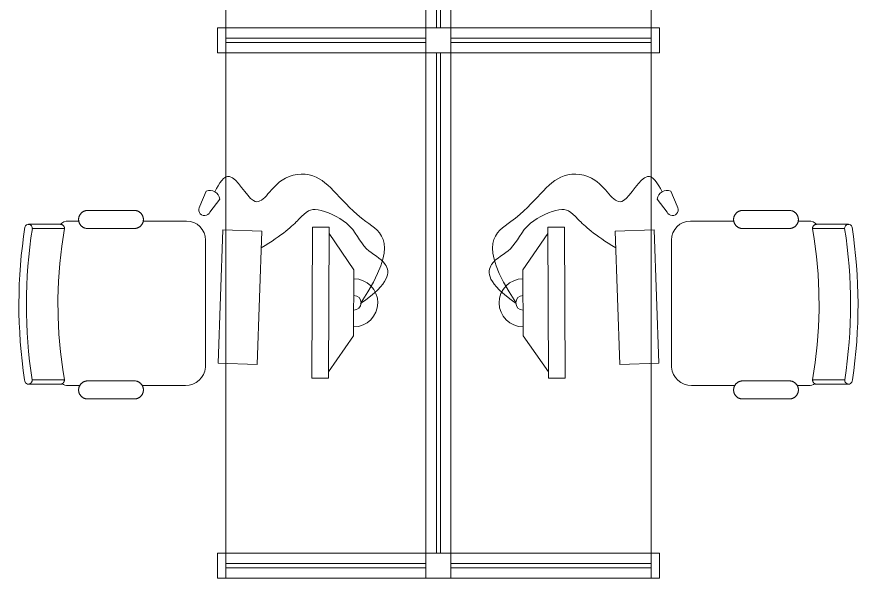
# Model space of a CAD drawing. Header units: inches. Extents: x 1 to 4333, y -575 to 1753.
# Drawn here: x 2808.8 to 2910, y 1474.6 to 1541.9 of the extents above; entities that cross this region are included whole.
import ezdxf

# ---------------------------------------------------------------- set-up
doc = ezdxf.new("R2010")
doc.units = ezdxf.units.IN
doc.header["$MEASUREMENT"] = 0
doc.layers.add('I-FURN-PNLS', color=30, linetype='Continuous', lineweight=9)

# ---------------------------------------------------------------- blocks, each defined once
blk = doc.blocks.new('Benching - 5_-0_ bench-V30-New Construction - Tel_Data_Elec Plan')
at = {"layer": 'I-FURN-PNLS'}
for p, q in [((-0.25, 1.5), (-1.5, 1.5)), ((-1.5, 1.5), (-1.5, 0.25)), ((1.5, 1.5), (0.25, 1.5)), ((61.5, 1.5), (1.5, 1.5)), ((1.5, 1.5), (1.5, 0.25)), ((1.5, 0.25), (1.5, 1.5)), ((61.5, 0.25), (61.5, 1.5)), ((62.75, 1.5), (61.5, 1.5)), ((61.5, 1.5), (61.5, 0.25)), ((64.5, 1.5), (63.25, 1.5)), ((64.5, 0.25), (64.5, 1.5)), ((61.5, 0.25), (1.5, 0.25)), ((1.5, 0.25), (1.5, -0.25)), ((61.5, -0.25), (61.5, 0.25)), ((-1.5, -0.25), (-1.5, -1.5)), ((1.5, -0.25), (61.5, -0.25)), ((1.5, -0.25), (1.5, -1.5)), ((1.5, -1.5), (1.5, -0.25)), ((61.5, -1.5), (61.5, -0.25)), ((61.5, -0.25), (61.5, -1.5)), ((64.5, -1.5), (64.5, -0.25)), ((-0.25, -1.5), (-1.5, -1.5)), ((-1.5, -1.5), (-1.5, -25.5)), ((-1.5, -1.5), (-0.25, -1.5)), ((0.25, -1.5), (-0.25, -1.5)), ((-0.25, -1.5), (-0.25, -25.5)), ((0.25, -25.5), (0.25, -1.5)), ((1.5, -1.5), (0.25, -1.5)), ((0.25, -1.5), (1.5, -1.5)), ((1.5, -25.5), (1.5, -1.5)), ((1.5, -1.5), (61.5, -1.5)), ((62.75, -1.5), (61.5, -1.5)), ((61.5, -1.5), (61.5, -25.5)), ((61.5, -1.5), (62.75, -1.5)), ((63.25, -1.5), (62.75, -1.5)), ((62.75, -1.5), (62.75, -25.5)), ((63.25, -25.5), (63.25, -1.5)), ((64.5, -1.5), (63.25, -1.5)), ((63.25, -1.5), (64.5, -1.5)), ((64.5, -25.5), (64.5, -1.5)), ((23.18, -13.12), (27.54, -10.14)), ((27.54, -10.14), (35.43, -10.18)), ((35.43, -10.18), (39.76, -13.21)), ((22.4, -15.12), (22.41, -13.12)), ((22.41, -13.12), (40.53, -13.21)), ((40.53, -13.21), (40.52, -15.21)), ((40.52, -15.21), (22.4, -15.12)), ((22.89, -21.21), (22.72, -25.87)), ((38.88, -21.77), (22.89, -21.21)), ((38.72, -26.43), (38.88, -21.77)), ((-1.5, -25.5), (-0.25, -25.5)), ((-0.25, -25.5), (-1.5, -25.5)), ((-1.5, -25.5), (-1.5, -26.5)), ((-0.25, -25.5), (0.25, -25.5)), ((0.25, -25.5), (1.5, -25.5)), ((1.5, -25.5), (0.25, -25.5)), ((1.5, -26.5), (1.5, -25.5)), ((1.5, -25.5), (61.5, -25.5)), ((19.04, -26.24), (20.6, -27.43)), ((22.72, -25.87), (38.72, -26.43)), ((61.5, -25.5), (62.75, -25.5)), ((62.75, -25.5), (61.5, -25.5)), ((61.5, -25.5), (61.5, -26.5)), ((62.75, -25.5), (63.25, -25.5)), ((63.25, -25.5), (64.5, -25.5)), ((64.5, -25.5), (63.25, -25.5)), ((64.5, -26.5), (64.5, -25.5)), ((-1.5, -26.5), (1.5, -26.5)), ((61.5, -26.5), (64.5, -26.5)), ((19.9, -28.64), (18.09, -27.87)), ((39.22, -27.95), (23.97, -27.95)), ((21.67, -30.25), (21.67, -35.43)), ((41.41, -35.54), (41.41, -30.36)), ((20.4, -36.49), (20.4, -42.1)), ((22.56, -42.1), (22.56, -36.49)), ((40.84, -36.49), (40.84, -42.1)), ((43.01, -42.1), (43.01, -36.49)), ((21.67, -43.16), (21.67, -44.41)), ((41.41, -44.41), (41.41, -43.04)), ((22.57, -44.87), (22.57, -48.74)), ((40.74, -48.75), (40.74, -44.89))]:
    blk.add_line(p, q, dxfattribs=at)
at = {"layer": 'I-FURN-PNLS', "flags": 128}
for points in [[(22.56, -36.49), (22.56, -36.45), (22.56, -36.4), (22.56, -36.36), (22.55, -36.32), (22.54, -36.28), (22.53, -36.23), (22.52, -36.19), (22.51, -36.15), (22.49, -36.11), (22.48, -36.07), (22.46, -36.03), (22.44, -35.99), (22.42, -35.95), (22.4, -35.92), (22.38, -35.88), (22.35, -35.84), (22.32, -35.81), (22.3, -35.78), (22.27, -35.74), (22.24, -35.71), (22.2, -35.68), (22.17, -35.66), (22.14, -35.63), (22.1, -35.6), (22.07, -35.58), (22.03, -35.56), (21.99, -35.54), (21.95, -35.52), (21.91, -35.5), (21.87, -35.48), (21.83, -35.47), (21.79, -35.45), (21.75, -35.44), (21.71, -35.43), (21.67, -35.42), (21.62, -35.42), (21.58, -35.41), (21.54, -35.41), (21.49, -35.41), (21.45, -35.41), (21.41, -35.41), (21.36, -35.41), (21.32, -35.42), (21.28, -35.43), (21.24, -35.44), (21.19, -35.45), (21.15, -35.46), (21.11, -35.47), (21.07, -35.49), (21.03, -35.51), (20.99, -35.52), (20.95, -35.55), (20.92, -35.57), (20.88, -35.59), (20.85, -35.62), (20.81, -35.64), (20.78, -35.67), (20.75, -35.7), (20.71, -35.73), (20.68, -35.76), (20.66, -35.79), (20.63, -35.83), (20.6, -35.86), (20.58, -35.9), (20.55, -35.93), (20.53, -35.97), (20.51, -36.01), (20.49, -36.05), (20.48, -36.09), (20.46, -36.13), (20.45, -36.17), (20.44, -36.21), (20.43, -36.25), (20.42, -36.29), (20.41, -36.34), (20.41, -36.38), (20.4, -36.42), (20.4, -36.47), (20.4, -36.49)], [(43.01, -36.49), (43.01, -36.45), (43.01, -36.4), (43, -36.36), (43, -36.32), (42.99, -36.27), (42.98, -36.23), (42.97, -36.19), (42.96, -36.15), (42.94, -36.11), (42.93, -36.07), (42.91, -36.03), (42.89, -35.99), (42.87, -35.95), (42.85, -35.91), (42.82, -35.88), (42.8, -35.84), (42.77, -35.81), (42.74, -35.78), (42.71, -35.74), (42.68, -35.71), (42.65, -35.68), (42.62, -35.65), (42.58, -35.63), (42.55, -35.6), (42.51, -35.58), (42.48, -35.56), (42.44, -35.53), (42.4, -35.51), (42.36, -35.5), (42.32, -35.48), (42.28, -35.46), (42.24, -35.45), (42.2, -35.44), (42.15, -35.43), (42.11, -35.42), (42.07, -35.42), (42.03, -35.41), (41.98, -35.41), (41.94, -35.41), (41.9, -35.41), (41.85, -35.41), (41.81, -35.41), (41.77, -35.42), (41.72, -35.43), (41.68, -35.43), (41.64, -35.45), (41.6, -35.46), (41.56, -35.47), (41.52, -35.49), (41.48, -35.5), (41.44, -35.52), (41.4, -35.54), (41.36, -35.57), (41.33, -35.59), (41.29, -35.61), (41.26, -35.64), (41.22, -35.67), (41.19, -35.7), (41.16, -35.73), (41.13, -35.76), (41.1, -35.79), (41.07, -35.82), (41.05, -35.86), (41.02, -35.89), (41, -35.93), (40.98, -35.97), (40.96, -36.01), (40.94, -36.05), (40.92, -36.09), (40.91, -36.13), (40.89, -36.17), (40.88, -36.21), (40.87, -36.25), (40.86, -36.29), (40.85, -36.34), (40.85, -36.38), (40.85, -36.42), (40.84, -36.47), (40.84, -36.49)], [(20.4, -42.1), (20.4, -42.14), (20.4, -42.18), (20.41, -42.23), (20.41, -42.27), (20.42, -42.31), (20.43, -42.36), (20.44, -42.4), (20.45, -42.44), (20.47, -42.48), (20.49, -42.52), (20.5, -42.56), (20.52, -42.6), (20.54, -42.64), (20.57, -42.67), (20.59, -42.71), (20.61, -42.74), (20.64, -42.78), (20.67, -42.81), (20.7, -42.84), (20.73, -42.87), (20.76, -42.9), (20.79, -42.93), (20.83, -42.96), (20.86, -42.98), (20.9, -43.01), (20.93, -43.03), (20.97, -43.05), (21.01, -43.07), (21.05, -43.09), (21.09, -43.11), (21.13, -43.12), (21.17, -43.14), (21.21, -43.15), (21.26, -43.16), (21.3, -43.16), (21.34, -43.17), (21.38, -43.18), (21.43, -43.18), (21.47, -43.18), (21.51, -43.18), (21.56, -43.18), (21.6, -43.17), (21.64, -43.17), (21.69, -43.16), (21.73, -43.15), (21.77, -43.14), (21.81, -43.13), (21.85, -43.12), (21.89, -43.1), (21.93, -43.08), (21.97, -43.06), (22.01, -43.04), (22.05, -43.02), (22.08, -43), (22.12, -42.97), (22.15, -42.95), (22.19, -42.92), (22.22, -42.89), (22.25, -42.86), (22.28, -42.83), (22.31, -42.8), (22.34, -42.76), (22.36, -42.73), (22.39, -42.69), (22.41, -42.66), (22.43, -42.62), (22.45, -42.58), (22.47, -42.54), (22.49, -42.5), (22.5, -42.46), (22.52, -42.42), (22.53, -42.38), (22.54, -42.34), (22.55, -42.29), (22.55, -42.25), (22.56, -42.21), (22.56, -42.16), (22.56, -42.12), (22.56, -42.1)], [(40.84, -42.1), (40.84, -42.14), (40.85, -42.19), (40.85, -42.23), (40.86, -42.27), (40.87, -42.31), (40.87, -42.36), (40.89, -42.4), (40.9, -42.44), (40.91, -42.48), (40.93, -42.52), (40.95, -42.56), (40.97, -42.6), (40.99, -42.64), (41.01, -42.67), (41.03, -42.71), (41.06, -42.75), (41.08, -42.78), (41.11, -42.81), (41.14, -42.85), (41.17, -42.88), (41.2, -42.91), (41.24, -42.93), (41.27, -42.96), (41.31, -42.99), (41.34, -43.01), (41.38, -43.03), (41.42, -43.05), (41.46, -43.07), (41.49, -43.09), (41.53, -43.11), (41.58, -43.12), (41.62, -43.14), (41.66, -43.15), (41.7, -43.16), (41.74, -43.17), (41.79, -43.17), (41.83, -43.18), (41.87, -43.18), (41.92, -43.18), (41.96, -43.18), (42, -43.18), (42.05, -43.18), (42.09, -43.17), (42.13, -43.16), (42.17, -43.15), (42.22, -43.14), (42.26, -43.13), (42.3, -43.12), (42.34, -43.1), (42.38, -43.08), (42.42, -43.07), (42.46, -43.04), (42.49, -43.02), (42.53, -43), (42.57, -42.97), (42.6, -42.95), (42.63, -42.92), (42.67, -42.89), (42.7, -42.86), (42.73, -42.83), (42.76, -42.8), (42.78, -42.76), (42.81, -42.73), (42.83, -42.69), (42.86, -42.66), (42.88, -42.62), (42.9, -42.58), (42.92, -42.54), (42.93, -42.5), (42.95, -42.46), (42.96, -42.42), (42.97, -42.38), (42.99, -42.34), (42.99, -42.29), (43, -42.25), (43.01, -42.21), (43.01, -42.17), (43.01, -42.12), (43.01, -42.1)], [(22.06, -45.38), (22.06, -45.36), (22.06, -45.34), (22.07, -45.32), (22.07, -45.3), (22.07, -45.28), (22.08, -45.26), (22.08, -45.24), (22.09, -45.22), (22.1, -45.2), (22.1, -45.18), (22.11, -45.16), (22.12, -45.14), (22.13, -45.13), (22.14, -45.11), (22.15, -45.09), (22.16, -45.08), (22.18, -45.06), (22.19, -45.04), (22.2, -45.03), (22.22, -45.01), (22.23, -45), (22.25, -44.99), (22.26, -44.98), (22.28, -44.96), (22.3, -44.95), (22.31, -44.94), (22.33, -44.93), (22.35, -44.92), (22.37, -44.91), (22.39, -44.91), (22.41, -44.9), (22.42, -44.89), (22.44, -44.89), (22.46, -44.88), (22.48, -44.88), (22.5, -44.88), (22.52, -44.87), (22.54, -44.87), (22.56, -44.87), (22.57, -44.87)], [(22.06, -45.58), (22.06, -45.45), (22.06, -45.39), (22.06, -45.38)], [(22.06, -45.38), (22.06, -45.41), (22.06, -45.5), (22.06, -45.65), (22.06, -45.86), (22.06, -46.13), (22.06, -46.47), (22.06, -46.86), (22.06, -47.3), (22.06, -47.81), (22.06, -48.37), (22.06, -48.99), (22.06, -49.19)], [(22.57, -44.87), (24.67, -45.19), (26.78, -45.43), (28.9, -45.59), (31.02, -45.66), (33.14, -45.64), (35.26, -45.54), (37.38, -45.36), (39.49, -45.09), (40.74, -44.89)], [(40.74, -44.89), (40.76, -44.89), (40.78, -44.89), (40.8, -44.89), (40.82, -44.9), (40.84, -44.9), (40.86, -44.9), (40.88, -44.91), (40.9, -44.91), (40.92, -44.92), (40.94, -44.93), (40.96, -44.94), (40.97, -44.95), (40.99, -44.96), (41.01, -44.97), (41.03, -44.98), (41.04, -44.99), (41.06, -45), (41.07, -45.01), (41.09, -45.03), (41.1, -45.04), (41.12, -45.06), (41.13, -45.07), (41.14, -45.09), (41.16, -45.1), (41.17, -45.12), (41.18, -45.14), (41.19, -45.16), (41.2, -45.17), (41.21, -45.19), (41.21, -45.21), (41.22, -45.23), (41.23, -45.25), (41.23, -45.27), (41.24, -45.29), (41.24, -45.31), (41.24, -45.33), (41.25, -45.35), (41.25, -45.37), (41.25, -45.39), (41.25, -45.4)], [(41.25, -49.21), (41.25, -48.57), (41.25, -47.99), (41.25, -47.47), (41.25, -47), (41.25, -46.6), (41.25, -46.25), (41.25, -45.96), (41.25, -45.73), (41.25, -45.56), (41.25, -45.45), (41.25, -45.4), (41.25, -45.4)], [(41.25, -45.4), (41.25, -45.43), (41.25, -45.52), (41.25, -45.6)]]:
    blk.add_lwpolyline(points, dxfattribs=at)
at = {"layer": 'I-FURN-PNLS'}
for centre, radius, start, end in [((31.48, -10.16), 2.88, 359.7002, 179.7002), ((31.48, -10.16), 0.885, 359.7002, 179.7002), ((19.17, -27.41), 1.17, 96.4899, 203.1791), ((20.32, -28.07), 0.703, 233.6377, 66.0314), ((23.97, -30.25), 2.3, 90, 180), ((38.99, -30.36), 2.42, 0, 84.6807), ((22.99, -44.41), 1.32, 180, 227.8127), ((40.09, -44.41), 1.32, 324.2773, 0)]:
    blk.add_arc(centre, radius, start, end, dxfattribs=at)
for centre, major_axis, ratio, start_param, end_param in [((40.74, -45.6), (0.507, 0), 0.99468, 0, 0.261799), ((22.57, -45.58), (0.507, 0), 0.99468, 3.097536, 3.287158), ((22.57, -49.19), (0.507, 0), 0.899459, 1.570796, 4.369819), ((31.7, -1.69), (53.09, 0), 0.899459, 4.539475, 4.883411), ((40.74, -49.21), (0.507, 0), 0.899459, 4.712389, 7.853982), ((31.7, -1.69), (54.09, 0), 0.899459, 4.539505, 4.880219)]:
    blk.add_ellipse(centre, major_axis=major_axis, ratio=ratio, start_param=start_param, end_param=end_param, dxfattribs=at)
for points, knots in [([(31.46, -9.28), (24.21, -4.5), (21.06, -10.98), (15.49, -13.68), (16.36, -19.81), (21.52, -21.68), (14.87, -24.96), (17.16, -26.31), (18.16, -26.82)], [0, 0, 0, 0, 4.203758, 11.310205, 15.301003, 21.109862, 25.639067, 29.008441, 29.008441, 29.008441, 29.008441]), ([(24.88, -21.28), (23.38, -18.67), (20.77, -16.06), (19.81, -15.1), (21.94, -10.11), (25.08, -9.27), (26.57, -5.78), (29.12, -5.78), (31.55, -9.34)], [0, 0, 0, 0, 0.22393, 0.514942, 0.793465, 1.139785, 1.406318, 1.702385, 1.702385, 1.702385, 1.702385]), ([(24.88, -21.28), (23.38, -18.67), (20.77, -16.06), (19.81, -15.1), (21.94, -10.11), (25.08, -9.27), (26.57, -5.78), (29.12, -5.78), (31.55, -9.34)], [0, 0, 0, 0, 0.22393, 0.514942, 0.793465, 1.139785, 1.406318, 1.702385, 1.702385, 1.702385, 1.702385])]:
    blk.add_open_spline(points, degree=3, knots=knots, dxfattribs=at)
blk = doc.blocks.new('Benching - 5_-0_ bench-V35-New Construction - Tel_Data_Elec Plan')
at = {"layer": 'I-FURN-PNLS'}
for p, q in [((-0.25, 1.5), (-1.5, 1.5)), ((-1.5, 1.5), (-1.5, 0.25)), ((1.5, 1.5), (0.25, 1.5)), ((61.5, 1.5), (1.5, 1.5)), ((1.5, 1.5), (1.5, 0.25)), ((1.5, 0.25), (1.5, 1.5)), ((61.5, 0.25), (61.5, 1.5)), ((62.75, 1.5), (61.5, 1.5)), ((61.5, 1.5), (61.5, 0.25)), ((64.5, 1.5), (63.25, 1.5)), ((64.5, -1.5), (64.5, 1.5)), ((61.5, 0.25), (1.5, 0.25)), ((1.5, 0.25), (1.5, -0.25)), ((61.5, -0.25), (61.5, 0.25)), ((-1.5, -0.25), (-1.5, -1.5)), ((1.5, -0.25), (61.5, -0.25)), ((1.5, -0.25), (1.5, -1.5)), ((1.5, -1.5), (1.5, -0.25)), ((61.5, -1.5), (61.5, -0.25)), ((61.5, -0.25), (61.5, -1.5)), ((-0.25, -1.5), (-1.5, -1.5)), ((-1.5, -1.5), (-1.5, -25.5)), ((-1.5, -1.5), (-0.25, -1.5)), ((0.25, -1.5), (-0.25, -1.5)), ((-0.25, -1.5), (-0.25, -25.5)), ((0.25, -25.5), (0.25, -1.5)), ((1.5, -1.5), (0.25, -1.5)), ((0.25, -1.5), (1.5, -1.5)), ((1.5, -25.5), (1.5, -1.5)), ((1.5, -1.5), (61.5, -1.5)), ((62.75, -1.5), (61.5, -1.5)), ((61.5, -1.5), (61.5, -25.5)), ((61.5, -1.5), (62.75, -1.5)), ((63.25, -1.5), (62.75, -1.5)), ((62.75, -1.5), (62.75, -25.5)), ((63.25, -25.5), (63.25, -1.5)), ((64.5, -1.5), (63.25, -1.5)), ((63.25, -1.5), (64.5, -1.5)), ((64.5, -25.5), (64.5, -1.5)), ((23.18, -13.12), (27.54, -10.14)), ((27.54, -10.14), (35.43, -10.18)), ((35.43, -10.18), (39.76, -13.21)), ((22.4, -15.12), (22.41, -13.12)), ((22.41, -13.12), (40.53, -13.21)), ((40.53, -13.21), (40.52, -15.21)), ((40.52, -15.21), (22.4, -15.12)), ((22.89, -21.21), (22.72, -25.87)), ((38.88, -21.77), (22.89, -21.21)), ((38.72, -26.43), (38.88, -21.77)), ((-1.5, -25.5), (-0.25, -25.5)), ((-0.25, -25.5), (-1.5, -25.5)), ((-1.5, -25.5), (-1.5, -26.5)), ((-0.25, -25.5), (0.25, -25.5)), ((0.25, -25.5), (1.5, -25.5)), ((1.5, -25.5), (0.25, -25.5)), ((1.5, -26.5), (1.5, -25.5)), ((1.5, -25.5), (61.5, -25.5)), ((19.04, -26.24), (20.6, -27.43)), ((22.72, -25.87), (38.72, -26.43)), ((61.5, -25.5), (62.75, -25.5)), ((62.75, -25.5), (61.5, -25.5)), ((61.5, -25.5), (61.5, -26.5)), ((62.75, -25.5), (63.25, -25.5)), ((63.25, -25.5), (64.5, -25.5)), ((64.5, -25.5), (63.25, -25.5)), ((64.5, -26.5), (64.5, -25.5)), ((-1.5, -26.5), (1.5, -26.5)), ((61.5, -26.5), (64.5, -26.5)), ((19.9, -28.64), (18.09, -27.87)), ((39.22, -27.95), (23.97, -27.95)), ((21.67, -30.25), (21.67, -35.43)), ((41.41, -35.54), (41.41, -30.36)), ((20.4, -36.49), (20.4, -42.1)), ((22.56, -42.1), (22.56, -36.49)), ((40.84, -36.49), (40.84, -42.1)), ((43.01, -42.1), (43.01, -36.49)), ((21.67, -43.16), (21.67, -44.41)), ((41.41, -44.41), (41.41, -43.04)), ((22.57, -44.87), (22.57, -48.74)), ((40.74, -48.75), (40.74, -44.89))]:
    blk.add_line(p, q, dxfattribs=at)
at = {"layer": 'I-FURN-PNLS', "flags": 128}
for points in [[(22.56, -36.49), (22.56, -36.45), (22.56, -36.4), (22.56, -36.36), (22.55, -36.32), (22.54, -36.28), (22.53, -36.23), (22.52, -36.19), (22.51, -36.15), (22.49, -36.11), (22.48, -36.07), (22.46, -36.03), (22.44, -35.99), (22.42, -35.95), (22.4, -35.92), (22.38, -35.88), (22.35, -35.84), (22.32, -35.81), (22.3, -35.78), (22.27, -35.74), (22.24, -35.71), (22.2, -35.68), (22.17, -35.66), (22.14, -35.63), (22.1, -35.6), (22.07, -35.58), (22.03, -35.56), (21.99, -35.54), (21.95, -35.52), (21.91, -35.5), (21.87, -35.48), (21.83, -35.47), (21.79, -35.45), (21.75, -35.44), (21.71, -35.43), (21.67, -35.42), (21.62, -35.42), (21.58, -35.41), (21.54, -35.41), (21.49, -35.41), (21.45, -35.41), (21.41, -35.41), (21.36, -35.41), (21.32, -35.42), (21.28, -35.43), (21.24, -35.44), (21.19, -35.45), (21.15, -35.46), (21.11, -35.47), (21.07, -35.49), (21.03, -35.51), (20.99, -35.52), (20.95, -35.55), (20.92, -35.57), (20.88, -35.59), (20.85, -35.62), (20.81, -35.64), (20.78, -35.67), (20.75, -35.7), (20.71, -35.73), (20.68, -35.76), (20.66, -35.79), (20.63, -35.83), (20.6, -35.86), (20.58, -35.9), (20.55, -35.93), (20.53, -35.97), (20.51, -36.01), (20.49, -36.05), (20.48, -36.09), (20.46, -36.13), (20.45, -36.17), (20.44, -36.21), (20.43, -36.25), (20.42, -36.29), (20.41, -36.34), (20.41, -36.38), (20.4, -36.42), (20.4, -36.47), (20.4, -36.49)], [(43.01, -36.49), (43.01, -36.45), (43.01, -36.4), (43, -36.36), (43, -36.32), (42.99, -36.27), (42.98, -36.23), (42.97, -36.19), (42.96, -36.15), (42.94, -36.11), (42.93, -36.07), (42.91, -36.03), (42.89, -35.99), (42.87, -35.95), (42.85, -35.91), (42.82, -35.88), (42.8, -35.84), (42.77, -35.81), (42.74, -35.78), (42.71, -35.74), (42.68, -35.71), (42.65, -35.68), (42.62, -35.65), (42.58, -35.63), (42.55, -35.6), (42.51, -35.58), (42.48, -35.56), (42.44, -35.53), (42.4, -35.51), (42.36, -35.5), (42.32, -35.48), (42.28, -35.46), (42.24, -35.45), (42.2, -35.44), (42.15, -35.43), (42.11, -35.42), (42.07, -35.42), (42.03, -35.41), (41.98, -35.41), (41.94, -35.41), (41.9, -35.41), (41.85, -35.41), (41.81, -35.41), (41.77, -35.42), (41.72, -35.43), (41.68, -35.43), (41.64, -35.45), (41.6, -35.46), (41.56, -35.47), (41.52, -35.49), (41.48, -35.5), (41.44, -35.52), (41.4, -35.54), (41.36, -35.57), (41.33, -35.59), (41.29, -35.61), (41.26, -35.64), (41.22, -35.67), (41.19, -35.7), (41.16, -35.73), (41.13, -35.76), (41.1, -35.79), (41.07, -35.82), (41.05, -35.86), (41.02, -35.89), (41, -35.93), (40.98, -35.97), (40.96, -36.01), (40.94, -36.05), (40.92, -36.09), (40.91, -36.13), (40.89, -36.17), (40.88, -36.21), (40.87, -36.25), (40.86, -36.29), (40.85, -36.34), (40.85, -36.38), (40.85, -36.42), (40.84, -36.47), (40.84, -36.49)], [(20.4, -42.1), (20.4, -42.14), (20.4, -42.18), (20.41, -42.23), (20.41, -42.27), (20.42, -42.31), (20.43, -42.36), (20.44, -42.4), (20.45, -42.44), (20.47, -42.48), (20.49, -42.52), (20.5, -42.56), (20.52, -42.6), (20.54, -42.64), (20.57, -42.67), (20.59, -42.71), (20.61, -42.74), (20.64, -42.78), (20.67, -42.81), (20.7, -42.84), (20.73, -42.87), (20.76, -42.9), (20.79, -42.93), (20.83, -42.96), (20.86, -42.98), (20.9, -43.01), (20.93, -43.03), (20.97, -43.05), (21.01, -43.07), (21.05, -43.09), (21.09, -43.11), (21.13, -43.12), (21.17, -43.14), (21.21, -43.15), (21.26, -43.16), (21.3, -43.16), (21.34, -43.17), (21.38, -43.18), (21.43, -43.18), (21.47, -43.18), (21.51, -43.18), (21.56, -43.18), (21.6, -43.17), (21.64, -43.17), (21.69, -43.16), (21.73, -43.15), (21.77, -43.14), (21.81, -43.13), (21.85, -43.12), (21.89, -43.1), (21.93, -43.08), (21.97, -43.06), (22.01, -43.04), (22.05, -43.02), (22.08, -43), (22.12, -42.97), (22.15, -42.95), (22.19, -42.92), (22.22, -42.89), (22.25, -42.86), (22.28, -42.83), (22.31, -42.8), (22.34, -42.76), (22.36, -42.73), (22.39, -42.69), (22.41, -42.66), (22.43, -42.62), (22.45, -42.58), (22.47, -42.54), (22.49, -42.5), (22.5, -42.46), (22.52, -42.42), (22.53, -42.38), (22.54, -42.34), (22.55, -42.29), (22.55, -42.25), (22.56, -42.21), (22.56, -42.16), (22.56, -42.12), (22.56, -42.1)], [(40.84, -42.1), (40.84, -42.14), (40.85, -42.19), (40.85, -42.23), (40.86, -42.27), (40.87, -42.31), (40.87, -42.36), (40.89, -42.4), (40.9, -42.44), (40.91, -42.48), (40.93, -42.52), (40.95, -42.56), (40.97, -42.6), (40.99, -42.64), (41.01, -42.67), (41.03, -42.71), (41.06, -42.75), (41.08, -42.78), (41.11, -42.81), (41.14, -42.85), (41.17, -42.88), (41.2, -42.91), (41.24, -42.93), (41.27, -42.96), (41.31, -42.99), (41.34, -43.01), (41.38, -43.03), (41.42, -43.05), (41.46, -43.07), (41.49, -43.09), (41.53, -43.11), (41.58, -43.12), (41.62, -43.14), (41.66, -43.15), (41.7, -43.16), (41.74, -43.17), (41.79, -43.17), (41.83, -43.18), (41.87, -43.18), (41.92, -43.18), (41.96, -43.18), (42, -43.18), (42.05, -43.18), (42.09, -43.17), (42.13, -43.16), (42.17, -43.15), (42.22, -43.14), (42.26, -43.13), (42.3, -43.12), (42.34, -43.1), (42.38, -43.08), (42.42, -43.07), (42.46, -43.04), (42.49, -43.02), (42.53, -43), (42.57, -42.97), (42.6, -42.95), (42.63, -42.92), (42.67, -42.89), (42.7, -42.86), (42.73, -42.83), (42.76, -42.8), (42.78, -42.76), (42.81, -42.73), (42.83, -42.69), (42.86, -42.66), (42.88, -42.62), (42.9, -42.58), (42.92, -42.54), (42.93, -42.5), (42.95, -42.46), (42.96, -42.42), (42.97, -42.38), (42.99, -42.34), (42.99, -42.29), (43, -42.25), (43.01, -42.21), (43.01, -42.17), (43.01, -42.12), (43.01, -42.1)], [(22.06, -45.38), (22.06, -45.36), (22.06, -45.34), (22.07, -45.32), (22.07, -45.3), (22.07, -45.28), (22.08, -45.26), (22.08, -45.24), (22.09, -45.22), (22.1, -45.2), (22.1, -45.18), (22.11, -45.16), (22.12, -45.14), (22.13, -45.13), (22.14, -45.11), (22.15, -45.09), (22.16, -45.08), (22.18, -45.06), (22.19, -45.04), (22.2, -45.03), (22.22, -45.01), (22.23, -45), (22.25, -44.99), (22.26, -44.98), (22.28, -44.96), (22.3, -44.95), (22.31, -44.94), (22.33, -44.93), (22.35, -44.92), (22.37, -44.91), (22.39, -44.91), (22.41, -44.9), (22.42, -44.89), (22.44, -44.89), (22.46, -44.88), (22.48, -44.88), (22.5, -44.88), (22.52, -44.87), (22.54, -44.87), (22.56, -44.87), (22.57, -44.87)], [(22.06, -45.58), (22.06, -45.45), (22.06, -45.39), (22.06, -45.38)], [(22.06, -45.38), (22.06, -45.41), (22.06, -45.5), (22.06, -45.65), (22.06, -45.86), (22.06, -46.13), (22.06, -46.47), (22.06, -46.86), (22.06, -47.3), (22.06, -47.81), (22.06, -48.37), (22.06, -48.99), (22.06, -49.19)], [(22.57, -44.87), (24.67, -45.19), (26.78, -45.43), (28.9, -45.59), (31.02, -45.66), (33.14, -45.64), (35.26, -45.54), (37.38, -45.36), (39.49, -45.09), (40.74, -44.89)], [(40.74, -44.89), (40.76, -44.89), (40.78, -44.89), (40.8, -44.89), (40.82, -44.9), (40.84, -44.9), (40.86, -44.9), (40.88, -44.91), (40.9, -44.91), (40.92, -44.92), (40.94, -44.93), (40.96, -44.94), (40.97, -44.95), (40.99, -44.96), (41.01, -44.97), (41.03, -44.98), (41.04, -44.99), (41.06, -45), (41.07, -45.01), (41.09, -45.03), (41.1, -45.04), (41.12, -45.06), (41.13, -45.07), (41.14, -45.09), (41.16, -45.1), (41.17, -45.12), (41.18, -45.14), (41.19, -45.16), (41.2, -45.17), (41.21, -45.19), (41.21, -45.21), (41.22, -45.23), (41.23, -45.25), (41.23, -45.27), (41.24, -45.29), (41.24, -45.31), (41.24, -45.33), (41.25, -45.35), (41.25, -45.37), (41.25, -45.39), (41.25, -45.4)], [(41.25, -49.21), (41.25, -48.57), (41.25, -47.99), (41.25, -47.47), (41.25, -47), (41.25, -46.6), (41.25, -46.25), (41.25, -45.96), (41.25, -45.73), (41.25, -45.56), (41.25, -45.45), (41.25, -45.4), (41.25, -45.4)], [(41.25, -45.4), (41.25, -45.43), (41.25, -45.52), (41.25, -45.6)]]:
    blk.add_lwpolyline(points, dxfattribs=at)
at = {"layer": 'I-FURN-PNLS'}
for centre, radius, start, end in [((31.48, -10.16), 2.88, 359.7002, 179.7002), ((31.48, -10.16), 0.885, 359.7002, 179.7002), ((19.17, -27.41), 1.17, 96.4899, 203.1791), ((20.32, -28.07), 0.703, 233.6377, 66.0314), ((23.97, -30.25), 2.3, 90, 180), ((38.99, -30.36), 2.42, 0, 84.6807), ((22.99, -44.41), 1.32, 180, 227.8127), ((40.09, -44.41), 1.32, 324.2773, 0)]:
    blk.add_arc(centre, radius, start, end, dxfattribs=at)
for centre, major_axis, ratio, start_param, end_param in [((40.74, -45.6), (0.507, 0), 0.99468, 0, 0.261799), ((22.57, -45.58), (0.507, 0), 0.99468, 3.097536, 3.287158), ((22.57, -49.19), (0.507, 0), 0.899459, 1.570796, 4.369819), ((31.7, -1.69), (53.09, 0), 0.899459, 4.539475, 4.883411), ((40.74, -49.21), (0.507, 0), 0.899459, 4.712389, 7.853982), ((31.7, -1.69), (54.09, 0), 0.899459, 4.539505, 4.880219)]:
    blk.add_ellipse(centre, major_axis=major_axis, ratio=ratio, start_param=start_param, end_param=end_param, dxfattribs=at)
for points, knots in [([(31.46, -9.28), (24.21, -4.5), (21.06, -10.98), (15.49, -13.68), (16.36, -19.81), (21.52, -21.68), (14.87, -24.96), (17.16, -26.31), (18.16, -26.82)], [0, 0, 0, 0, 4.203758, 11.310205, 15.301003, 21.109862, 25.639067, 29.008441, 29.008441, 29.008441, 29.008441]), ([(24.88, -21.28), (23.38, -18.67), (20.77, -16.06), (19.81, -15.1), (21.94, -10.11), (25.08, -9.27), (26.57, -5.78), (29.12, -5.78), (31.55, -9.34)], [0, 0, 0, 0, 0.22393, 0.514942, 0.793465, 1.139785, 1.406318, 1.702385, 1.702385, 1.702385, 1.702385]), ([(24.88, -21.28), (23.38, -18.67), (20.77, -16.06), (19.81, -15.1), (21.94, -10.11), (25.08, -9.27), (26.57, -5.78), (29.12, -5.78), (31.55, -9.34)], [0, 0, 0, 0, 0.22393, 0.514942, 0.793465, 1.139785, 1.406318, 1.702385, 1.702385, 1.702385, 1.702385])]:
    blk.add_open_spline(points, degree=3, knots=knots, dxfattribs=at)
blk = doc.blocks.new('Benching - 5_-0_ bench-V7-New Construction - Tel_Data_Elec Plan')
at = {"layer": 'I-FURN-PNLS'}
for p, q in [((22.57, 48.74), (22.57, 44.87)), ((40.74, 44.89), (40.74, 48.75)), ((21.67, 44.41), (21.67, 43.16)), ((41.41, 43.04), (41.41, 44.41)), ((20.4, 42.1), (20.4, 36.49)), ((22.56, 36.49), (22.56, 42.1)), ((40.84, 42.1), (40.84, 36.49)), ((43.01, 36.49), (43.01, 42.1)), ((21.67, 35.43), (21.67, 30.25)), ((41.41, 30.36), (41.41, 35.54)), ((19.9, 28.64), (18.09, 27.87)), ((19.04, 26.24), (20.6, 27.43)), ((23.97, 27.95), (39.22, 27.95)), ((1.5, 26.5), (-1.5, 26.5)), ((-1.5, 26.5), (-1.5, 25.5)), ((1.5, 25.5), (1.5, 26.5)), ((22.72, 25.87), (38.72, 26.43)), ((38.72, 26.43), (38.88, 21.77)), ((64.5, 26.5), (61.5, 26.5)), ((61.5, 26.5), (61.5, 25.5)), ((64.5, 25.5), (64.5, 26.5)), ((-0.25, 25.5), (-1.5, 25.5)), ((-1.5, 25.5), (-1.5, 1.5)), ((-1.5, 25.5), (-0.25, 25.5)), ((0.25, 25.5), (-0.25, 25.5)), ((-0.25, 25.5), (-0.25, 1.5)), ((0.25, 1.5), (0.25, 25.5)), ((1.5, 25.5), (0.25, 25.5)), ((0.25, 25.5), (1.5, 25.5)), ((1.5, 1.5), (1.5, 25.5)), ((61.5, 25.5), (1.5, 25.5)), ((22.89, 21.21), (22.72, 25.87)), ((62.75, 25.5), (61.5, 25.5)), ((61.5, 25.5), (61.5, 1.5)), ((61.5, 25.5), (62.75, 25.5)), ((63.25, 25.5), (62.75, 25.5)), ((62.75, 25.5), (62.75, 1.5)), ((63.25, 1.5), (63.25, 25.5)), ((64.5, 25.5), (63.25, 25.5)), ((63.25, 25.5), (64.5, 25.5)), ((64.5, 1.5), (64.5, 25.5)), ((38.88, 21.77), (22.89, 21.21)), ((40.52, 15.21), (22.4, 15.12)), ((40.53, 13.21), (40.52, 15.21)), ((22.4, 15.12), (22.41, 13.12)), ((22.41, 13.12), (40.53, 13.21)), ((35.43, 10.18), (39.76, 13.21)), ((23.18, 13.12), (27.54, 10.14)), ((27.54, 10.14), (35.43, 10.18)), ((-1.5, 1.5), (-0.25, 1.5)), ((-0.25, 1.5), (-1.5, 1.5)), ((-1.5, 1.5), (-1.5, 0.25)), ((-0.25, 1.5), (0.25, 1.5)), ((0.25, 1.5), (1.5, 1.5)), ((1.5, 1.5), (0.25, 1.5)), ((61.5, 1.5), (1.5, 1.5)), ((1.5, 1.5), (1.5, 0.25)), ((1.5, 0.25), (1.5, 1.5)), ((61.5, 0.25), (61.5, 1.5)), ((61.5, 1.5), (62.75, 1.5)), ((62.75, 1.5), (61.5, 1.5)), ((61.5, 1.5), (61.5, 0.25)), ((62.75, 1.5), (63.25, 1.5)), ((63.25, 1.5), (64.5, 1.5)), ((64.5, 1.5), (63.25, 1.5)), ((64.5, 0.25), (64.5, 1.5)), ((61.5, 0.25), (1.5, 0.25)), ((1.5, 0.25), (1.5, -0.25)), ((61.5, -0.25), (61.5, 0.25)), ((-1.5, -0.25), (-1.5, -1.5)), ((1.5, -0.25), (61.5, -0.25)), ((1.5, -0.25), (1.5, -1.5)), ((1.5, -1.5), (1.5, -0.25)), ((61.5, -1.5), (61.5, -0.25)), ((61.5, -0.25), (61.5, -1.5)), ((64.5, -1.5), (64.5, -0.25)), ((-1.5, -1.5), (-0.25, -1.5)), ((0.25, -1.5), (1.5, -1.5)), ((1.5, -1.5), (61.5, -1.5)), ((61.5, -1.5), (62.75, -1.5)), ((63.25, -1.5), (64.5, -1.5))]:
    blk.add_line(p, q, dxfattribs=at)
at = {"layer": 'I-FURN-PNLS', "flags": 128}
for points in [[(22.06, 49.19), (22.06, 48.56), (22.06, 47.98), (22.06, 47.45), (22.06, 46.99), (22.06, 46.58), (22.06, 46.23), (22.06, 45.94), (22.06, 45.71), (22.06, 45.54), (22.06, 45.43), (22.06, 45.38), (22.06, 45.38)], [(41.25, 45.4), (41.25, 45.43), (41.25, 45.52), (41.25, 45.67), (41.25, 45.88), (41.25, 46.15), (41.25, 46.48), (41.25, 46.87), (41.25, 47.32), (41.25, 47.83), (41.25, 48.39), (41.25, 49.01), (41.25, 49.21)], [(22.06, 45.38), (22.06, 45.41), (22.06, 45.5), (22.06, 45.58)], [(40.74, 44.89), (38.64, 45.21), (36.53, 45.44), (34.41, 45.59), (32.29, 45.66), (30.17, 45.64), (28.05, 45.54), (25.93, 45.35), (23.82, 45.08), (22.57, 44.87)], [(41.25, 45.6), (41.25, 45.47), (41.25, 45.41), (41.25, 45.4)], [(22.57, 44.87), (22.55, 44.87), (22.53, 44.87), (22.51, 44.88), (22.49, 44.88), (22.47, 44.88), (22.45, 44.89), (22.43, 44.89), (22.41, 44.9), (22.39, 44.9), (22.37, 44.91), (22.35, 44.92), (22.34, 44.93), (22.32, 44.94), (22.3, 44.95), (22.28, 44.96), (22.27, 44.97), (22.25, 44.98), (22.24, 45), (22.22, 45.01), (22.21, 45.03), (22.19, 45.04), (22.18, 45.06), (22.17, 45.07), (22.15, 45.09), (22.14, 45.1), (22.13, 45.12), (22.12, 45.14), (22.11, 45.16), (22.1, 45.18), (22.1, 45.19), (22.09, 45.21), (22.08, 45.23), (22.08, 45.25), (22.07, 45.27), (22.07, 45.29), (22.07, 45.31), (22.06, 45.33), (22.06, 45.35), (22.06, 45.37), (22.06, 45.38)], [(41.25, 45.4), (41.25, 45.38), (41.25, 45.36), (41.24, 45.34), (41.24, 45.32), (41.24, 45.3), (41.23, 45.28), (41.23, 45.26), (41.22, 45.24), (41.22, 45.22), (41.21, 45.2), (41.2, 45.18), (41.19, 45.16), (41.18, 45.14), (41.17, 45.13), (41.16, 45.11), (41.15, 45.09), (41.13, 45.08), (41.12, 45.06), (41.11, 45.05), (41.09, 45.03), (41.08, 45.02), (41.06, 45), (41.05, 44.99), (41.03, 44.98), (41.01, 44.97), (41, 44.96), (40.98, 44.95), (40.96, 44.94), (40.94, 44.93), (40.92, 44.92), (40.91, 44.92), (40.89, 44.91), (40.87, 44.9), (40.85, 44.9), (40.83, 44.9), (40.81, 44.89), (40.79, 44.89), (40.77, 44.89), (40.75, 44.89), (40.74, 44.89)], [(22.56, 42.1), (22.56, 42.14), (22.56, 42.18), (22.56, 42.23), (22.55, 42.27), (22.54, 42.31), (22.53, 42.36), (22.52, 42.4), (22.51, 42.44), (22.49, 42.48), (22.48, 42.52), (22.46, 42.56), (22.44, 42.6), (22.42, 42.64), (22.4, 42.67), (22.38, 42.71), (22.35, 42.74), (22.32, 42.78), (22.3, 42.81), (22.27, 42.84), (22.24, 42.87), (22.2, 42.9), (22.17, 42.93), (22.14, 42.96), (22.1, 42.98), (22.07, 43.01), (22.03, 43.03), (21.99, 43.05), (21.95, 43.07), (21.91, 43.09), (21.87, 43.11), (21.83, 43.12), (21.79, 43.14), (21.75, 43.15), (21.71, 43.16), (21.67, 43.16), (21.62, 43.17), (21.58, 43.18), (21.54, 43.18), (21.49, 43.18), (21.45, 43.18), (21.41, 43.18), (21.36, 43.17), (21.32, 43.17), (21.28, 43.16), (21.24, 43.15), (21.19, 43.14), (21.15, 43.13), (21.11, 43.12), (21.07, 43.1), (21.03, 43.08), (20.99, 43.06), (20.95, 43.04), (20.92, 43.02), (20.88, 43), (20.85, 42.97), (20.81, 42.95), (20.78, 42.92), (20.75, 42.89), (20.71, 42.86), (20.68, 42.83), (20.66, 42.8), (20.63, 42.76), (20.6, 42.73), (20.58, 42.69), (20.55, 42.66), (20.53, 42.62), (20.51, 42.58), (20.49, 42.54), (20.48, 42.5), (20.46, 42.46), (20.45, 42.42), (20.44, 42.38), (20.43, 42.34), (20.42, 42.29), (20.41, 42.25), (20.41, 42.21), (20.4, 42.16), (20.4, 42.12), (20.4, 42.1)], [(43.01, 42.1), (43.01, 42.14), (43.01, 42.19), (43, 42.23), (43, 42.27), (42.99, 42.31), (42.98, 42.36), (42.97, 42.4), (42.96, 42.44), (42.94, 42.48), (42.93, 42.52), (42.91, 42.56), (42.89, 42.6), (42.87, 42.64), (42.85, 42.67), (42.82, 42.71), (42.8, 42.75), (42.77, 42.78), (42.74, 42.81), (42.71, 42.85), (42.68, 42.88), (42.65, 42.91), (42.62, 42.93), (42.58, 42.96), (42.55, 42.99), (42.51, 43.01), (42.48, 43.03), (42.44, 43.05), (42.4, 43.07), (42.36, 43.09), (42.32, 43.11), (42.28, 43.12), (42.24, 43.14), (42.2, 43.15), (42.15, 43.16), (42.11, 43.17), (42.07, 43.17), (42.03, 43.18), (41.98, 43.18), (41.94, 43.18), (41.9, 43.18), (41.85, 43.18), (41.81, 43.18), (41.77, 43.17), (41.72, 43.16), (41.68, 43.15), (41.64, 43.14), (41.6, 43.13), (41.56, 43.12), (41.52, 43.1), (41.48, 43.08), (41.44, 43.07), (41.4, 43.04), (41.36, 43.02), (41.33, 43), (41.29, 42.97), (41.26, 42.95), (41.22, 42.92), (41.19, 42.89), (41.16, 42.86), (41.13, 42.83), (41.1, 42.8), (41.07, 42.76), (41.05, 42.73), (41.02, 42.69), (41, 42.66), (40.98, 42.62), (40.96, 42.58), (40.94, 42.54), (40.92, 42.5), (40.91, 42.46), (40.89, 42.42), (40.88, 42.38), (40.87, 42.34), (40.86, 42.29), (40.85, 42.25), (40.85, 42.21), (40.85, 42.17), (40.84, 42.12), (40.84, 42.1)], [(20.4, 36.49), (20.4, 36.45), (20.4, 36.4), (20.41, 36.36), (20.41, 36.32), (20.42, 36.28), (20.43, 36.23), (20.44, 36.19), (20.45, 36.15), (20.47, 36.11), (20.49, 36.07), (20.5, 36.03), (20.52, 35.99), (20.54, 35.95), (20.57, 35.92), (20.59, 35.88), (20.61, 35.84), (20.64, 35.81), (20.67, 35.78), (20.7, 35.74), (20.73, 35.71), (20.76, 35.68), (20.79, 35.66), (20.83, 35.63), (20.86, 35.6), (20.9, 35.58), (20.93, 35.56), (20.97, 35.54), (21.01, 35.52), (21.05, 35.5), (21.09, 35.48), (21.13, 35.47), (21.17, 35.45), (21.21, 35.44), (21.26, 35.43), (21.3, 35.42), (21.34, 35.42), (21.38, 35.41), (21.43, 35.41), (21.47, 35.41), (21.51, 35.41), (21.56, 35.41), (21.6, 35.41), (21.64, 35.42), (21.69, 35.43), (21.73, 35.44), (21.77, 35.45), (21.81, 35.46), (21.85, 35.47), (21.89, 35.49), (21.93, 35.51), (21.97, 35.52), (22.01, 35.55), (22.05, 35.57), (22.08, 35.59), (22.12, 35.62), (22.15, 35.64), (22.19, 35.67), (22.22, 35.7), (22.25, 35.73), (22.28, 35.76), (22.31, 35.79), (22.34, 35.83), (22.36, 35.86), (22.39, 35.9), (22.41, 35.93), (22.43, 35.97), (22.45, 36.01), (22.47, 36.05), (22.49, 36.09), (22.5, 36.13), (22.52, 36.17), (22.53, 36.21), (22.54, 36.25), (22.55, 36.29), (22.55, 36.34), (22.56, 36.38), (22.56, 36.42), (22.56, 36.47), (22.56, 36.49)], [(40.84, 36.49), (40.84, 36.45), (40.85, 36.4), (40.85, 36.36), (40.86, 36.32), (40.87, 36.27), (40.87, 36.23), (40.89, 36.19), (40.9, 36.15), (40.91, 36.11), (40.93, 36.07), (40.95, 36.03), (40.97, 35.99), (40.99, 35.95), (41.01, 35.91), (41.03, 35.88), (41.06, 35.84), (41.08, 35.81), (41.11, 35.78), (41.14, 35.74), (41.17, 35.71), (41.2, 35.68), (41.24, 35.65), (41.27, 35.63), (41.31, 35.6), (41.34, 35.58), (41.38, 35.56), (41.42, 35.53), (41.46, 35.51), (41.49, 35.5), (41.53, 35.48), (41.58, 35.46), (41.62, 35.45), (41.66, 35.44), (41.7, 35.43), (41.74, 35.42), (41.79, 35.42), (41.83, 35.41), (41.87, 35.41), (41.92, 35.41), (41.96, 35.41), (42, 35.41), (42.05, 35.41), (42.09, 35.42), (42.13, 35.43), (42.17, 35.43), (42.22, 35.45), (42.26, 35.46), (42.3, 35.47), (42.34, 35.49), (42.38, 35.5), (42.42, 35.52), (42.46, 35.54), (42.49, 35.57), (42.53, 35.59), (42.57, 35.61), (42.6, 35.64), (42.63, 35.67), (42.67, 35.7), (42.7, 35.73), (42.73, 35.76), (42.76, 35.79), (42.78, 35.82), (42.81, 35.86), (42.83, 35.89), (42.86, 35.93), (42.88, 35.97), (42.9, 36.01), (42.92, 36.05), (42.93, 36.09), (42.95, 36.13), (42.96, 36.17), (42.97, 36.21), (42.99, 36.25), (42.99, 36.29), (43, 36.34), (43.01, 36.38), (43.01, 36.42), (43.01, 36.47), (43.01, 36.49)]]:
    blk.add_lwpolyline(points, dxfattribs=at)
at = {"layer": 'I-FURN-PNLS'}
for centre, radius, start, end in [((22.99, 44.41), 1.32, 132.1873, 180), ((40.09, 44.41), 1.32, 360, 35.7227), ((38.99, 30.36), 2.42, 275.3193, 360), ((23.97, 30.25), 2.3, 180, 270), ((20.32, 28.07), 0.703, 293.9686, 126.3623), ((19.17, 27.41), 1.17, 156.8209, 263.5101), ((31.48, 10.16), 2.88, 180.2998, 0.2998), ((31.48, 10.16), 0.885, 180.2998, 0.2998)]:
    blk.add_arc(centre, radius, start, end, dxfattribs=at)
for centre, major_axis, ratio, start_param, end_param in [((22.57, 49.19), (0.507, 0), 0.899459, 1.913366, 4.712389), ((31.7, 1.69), (54.09, 0), 0.899459, 1.402966, 1.74368), ((31.7, 1.69), (53.09, 0), 0.899459, 1.399774, 1.74371), ((40.74, 49.21), (0.507, 0), 0.899459, 4.712389, 7.853982), ((22.57, 45.58), (0.507, 0), 0.99468, 2.996027, 3.185649), ((40.74, 45.6), (-0.507, 0), 0.99468, 2.879793, 3.141593)]:
    blk.add_ellipse(centre, major_axis=major_axis, ratio=ratio, start_param=start_param, end_param=end_param, dxfattribs=at)
for points, knots in [([(31.46, 9.28), (24.21, 4.5), (21.06, 10.98), (15.49, 13.68), (16.36, 19.81), (21.52, 21.68), (14.87, 24.96), (17.16, 26.31), (18.16, 26.82)], [0, 0, 0, 0, 4.203758, 11.310205, 15.301003, 21.109862, 25.639067, 29.008441, 29.008441, 29.008441, 29.008441]), ([(24.88, 21.28), (23.38, 18.67), (20.77, 16.06), (19.81, 15.1), (21.94, 10.11), (25.08, 9.27), (26.57, 5.78), (29.12, 5.78), (31.55, 9.34)], [0, 0, 0, 0, 0.22393, 0.514942, 0.793465, 1.139785, 1.406318, 1.702385, 1.702385, 1.702385, 1.702385]), ([(24.88, 21.28), (23.38, 18.67), (20.77, 16.06), (19.81, 15.1), (21.94, 10.11), (25.08, 9.27), (26.57, 5.78), (29.12, 5.78), (31.55, 9.34)], [0, 0, 0, 0, 0.22393, 0.514942, 0.793465, 1.139785, 1.406318, 1.702385, 1.702385, 1.702385, 1.702385])]:
    blk.add_open_spline(points, degree=3, knots=knots, dxfattribs=at)
blk = doc.blocks.new('Benching - 5_-0_ bench-V55-New Construction - Tel_Data_Elec Plan')
at = {"layer": 'I-FURN-PNLS'}
for p, q in [((22.57, 48.74), (22.57, 44.87)), ((40.74, 44.89), (40.74, 48.75)), ((21.67, 44.41), (21.67, 43.16)), ((41.41, 43.04), (41.41, 44.41)), ((20.4, 42.1), (20.4, 36.49)), ((22.56, 36.49), (22.56, 42.1)), ((40.84, 42.1), (40.84, 36.49)), ((43.01, 36.49), (43.01, 42.1)), ((21.67, 35.43), (21.67, 30.25)), ((41.41, 30.36), (41.41, 35.54)), ((19.9, 28.64), (18.09, 27.87)), ((19.04, 26.24), (20.6, 27.43)), ((23.97, 27.95), (39.22, 27.95)), ((1.5, 26.5), (-1.5, 26.5)), ((-1.5, 26.5), (-1.5, 25.5)), ((1.5, 25.5), (1.5, 26.5)), ((22.72, 25.87), (38.72, 26.43)), ((38.72, 26.43), (38.88, 21.77)), ((64.5, 26.5), (61.5, 26.5)), ((61.5, 26.5), (61.5, 25.5)), ((64.5, 25.5), (64.5, 26.5)), ((-0.25, 25.5), (-1.5, 25.5)), ((-1.5, 25.5), (-1.5, 1.5)), ((-1.5, 25.5), (-0.25, 25.5)), ((0.25, 25.5), (-0.25, 25.5)), ((-0.25, 25.5), (-0.25, 1.5)), ((0.25, 1.5), (0.25, 25.5)), ((1.5, 25.5), (0.25, 25.5)), ((0.25, 25.5), (1.5, 25.5)), ((1.5, 1.5), (1.5, 25.5)), ((61.5, 25.5), (1.5, 25.5)), ((22.89, 21.21), (22.72, 25.87)), ((62.75, 25.5), (61.5, 25.5)), ((61.5, 25.5), (61.5, 1.5)), ((61.5, 25.5), (62.75, 25.5)), ((63.25, 25.5), (62.75, 25.5)), ((62.75, 25.5), (62.75, 1.5)), ((63.25, 1.5), (63.25, 25.5)), ((64.5, 25.5), (63.25, 25.5)), ((63.25, 25.5), (64.5, 25.5)), ((64.5, 1.5), (64.5, 25.5)), ((38.88, 21.77), (22.89, 21.21)), ((40.52, 15.21), (22.4, 15.12)), ((40.53, 13.21), (40.52, 15.21)), ((22.4, 15.12), (22.41, 13.12)), ((22.41, 13.12), (40.53, 13.21)), ((35.43, 10.18), (39.76, 13.21)), ((23.18, 13.12), (27.54, 10.14)), ((27.54, 10.14), (35.43, 10.18)), ((-1.5, 1.5), (-0.25, 1.5)), ((-0.25, 1.5), (-1.5, 1.5)), ((-1.5, 1.5), (-1.5, 0.25)), ((-0.25, 1.5), (0.25, 1.5)), ((0.25, 1.5), (1.5, 1.5)), ((1.5, 1.5), (0.25, 1.5)), ((61.5, 1.5), (1.5, 1.5)), ((1.5, 1.5), (1.5, 0.25)), ((1.5, 0.25), (1.5, 1.5)), ((61.5, 0.25), (61.5, 1.5)), ((61.5, 1.5), (62.75, 1.5)), ((62.75, 1.5), (61.5, 1.5)), ((61.5, 1.5), (61.5, 0.25)), ((62.75, 1.5), (63.25, 1.5)), ((63.25, 1.5), (64.5, 1.5)), ((64.5, 1.5), (63.25, 1.5)), ((64.5, -1.5), (64.5, 1.5)), ((61.5, 0.25), (1.5, 0.25)), ((1.5, 0.25), (1.5, -0.25)), ((61.5, -0.25), (61.5, 0.25)), ((-1.5, -0.25), (-1.5, -1.5)), ((1.5, -0.25), (61.5, -0.25)), ((1.5, -0.25), (1.5, -1.5)), ((1.5, -1.5), (1.5, -0.25)), ((61.5, -1.5), (61.5, -0.25)), ((61.5, -0.25), (61.5, -1.5)), ((-1.5, -1.5), (-0.25, -1.5)), ((0.25, -1.5), (1.5, -1.5)), ((1.5, -1.5), (61.5, -1.5)), ((61.5, -1.5), (62.75, -1.5)), ((63.25, -1.5), (64.5, -1.5))]:
    blk.add_line(p, q, dxfattribs=at)
at = {"layer": 'I-FURN-PNLS', "flags": 128}
for points in [[(22.06, 49.19), (22.06, 48.56), (22.06, 47.98), (22.06, 47.45), (22.06, 46.99), (22.06, 46.58), (22.06, 46.23), (22.06, 45.94), (22.06, 45.71), (22.06, 45.54), (22.06, 45.43), (22.06, 45.38), (22.06, 45.38)], [(41.25, 45.4), (41.25, 45.43), (41.25, 45.52), (41.25, 45.67), (41.25, 45.88), (41.25, 46.15), (41.25, 46.48), (41.25, 46.87), (41.25, 47.32), (41.25, 47.83), (41.25, 48.39), (41.25, 49.01), (41.25, 49.21)], [(22.06, 45.38), (22.06, 45.41), (22.06, 45.5), (22.06, 45.58)], [(40.74, 44.89), (38.64, 45.21), (36.53, 45.44), (34.41, 45.59), (32.29, 45.66), (30.17, 45.64), (28.05, 45.54), (25.93, 45.35), (23.82, 45.08), (22.57, 44.87)], [(41.25, 45.6), (41.25, 45.47), (41.25, 45.41), (41.25, 45.4)], [(22.57, 44.87), (22.55, 44.87), (22.53, 44.87), (22.51, 44.88), (22.49, 44.88), (22.47, 44.88), (22.45, 44.89), (22.43, 44.89), (22.41, 44.9), (22.39, 44.9), (22.37, 44.91), (22.35, 44.92), (22.34, 44.93), (22.32, 44.94), (22.3, 44.95), (22.28, 44.96), (22.27, 44.97), (22.25, 44.98), (22.24, 45), (22.22, 45.01), (22.21, 45.03), (22.19, 45.04), (22.18, 45.06), (22.17, 45.07), (22.15, 45.09), (22.14, 45.1), (22.13, 45.12), (22.12, 45.14), (22.11, 45.16), (22.1, 45.18), (22.1, 45.19), (22.09, 45.21), (22.08, 45.23), (22.08, 45.25), (22.07, 45.27), (22.07, 45.29), (22.07, 45.31), (22.06, 45.33), (22.06, 45.35), (22.06, 45.37), (22.06, 45.38)], [(41.25, 45.4), (41.25, 45.38), (41.25, 45.36), (41.24, 45.34), (41.24, 45.32), (41.24, 45.3), (41.23, 45.28), (41.23, 45.26), (41.22, 45.24), (41.22, 45.22), (41.21, 45.2), (41.2, 45.18), (41.19, 45.16), (41.18, 45.14), (41.17, 45.13), (41.16, 45.11), (41.15, 45.09), (41.13, 45.08), (41.12, 45.06), (41.11, 45.05), (41.09, 45.03), (41.08, 45.02), (41.06, 45), (41.05, 44.99), (41.03, 44.98), (41.01, 44.97), (41, 44.96), (40.98, 44.95), (40.96, 44.94), (40.94, 44.93), (40.92, 44.92), (40.91, 44.92), (40.89, 44.91), (40.87, 44.9), (40.85, 44.9), (40.83, 44.9), (40.81, 44.89), (40.79, 44.89), (40.77, 44.89), (40.75, 44.89), (40.74, 44.89)], [(22.56, 42.1), (22.56, 42.14), (22.56, 42.18), (22.56, 42.23), (22.55, 42.27), (22.54, 42.31), (22.53, 42.36), (22.52, 42.4), (22.51, 42.44), (22.49, 42.48), (22.48, 42.52), (22.46, 42.56), (22.44, 42.6), (22.42, 42.64), (22.4, 42.67), (22.38, 42.71), (22.35, 42.74), (22.32, 42.78), (22.3, 42.81), (22.27, 42.84), (22.24, 42.87), (22.2, 42.9), (22.17, 42.93), (22.14, 42.96), (22.1, 42.98), (22.07, 43.01), (22.03, 43.03), (21.99, 43.05), (21.95, 43.07), (21.91, 43.09), (21.87, 43.11), (21.83, 43.12), (21.79, 43.14), (21.75, 43.15), (21.71, 43.16), (21.67, 43.16), (21.62, 43.17), (21.58, 43.18), (21.54, 43.18), (21.49, 43.18), (21.45, 43.18), (21.41, 43.18), (21.36, 43.17), (21.32, 43.17), (21.28, 43.16), (21.24, 43.15), (21.19, 43.14), (21.15, 43.13), (21.11, 43.12), (21.07, 43.1), (21.03, 43.08), (20.99, 43.06), (20.95, 43.04), (20.92, 43.02), (20.88, 43), (20.85, 42.97), (20.81, 42.95), (20.78, 42.92), (20.75, 42.89), (20.71, 42.86), (20.68, 42.83), (20.66, 42.8), (20.63, 42.76), (20.6, 42.73), (20.58, 42.69), (20.55, 42.66), (20.53, 42.62), (20.51, 42.58), (20.49, 42.54), (20.48, 42.5), (20.46, 42.46), (20.45, 42.42), (20.44, 42.38), (20.43, 42.34), (20.42, 42.29), (20.41, 42.25), (20.41, 42.21), (20.4, 42.16), (20.4, 42.12), (20.4, 42.1)], [(43.01, 42.1), (43.01, 42.14), (43.01, 42.19), (43, 42.23), (43, 42.27), (42.99, 42.31), (42.98, 42.36), (42.97, 42.4), (42.96, 42.44), (42.94, 42.48), (42.93, 42.52), (42.91, 42.56), (42.89, 42.6), (42.87, 42.64), (42.85, 42.67), (42.82, 42.71), (42.8, 42.75), (42.77, 42.78), (42.74, 42.81), (42.71, 42.85), (42.68, 42.88), (42.65, 42.91), (42.62, 42.93), (42.58, 42.96), (42.55, 42.99), (42.51, 43.01), (42.48, 43.03), (42.44, 43.05), (42.4, 43.07), (42.36, 43.09), (42.32, 43.11), (42.28, 43.12), (42.24, 43.14), (42.2, 43.15), (42.15, 43.16), (42.11, 43.17), (42.07, 43.17), (42.03, 43.18), (41.98, 43.18), (41.94, 43.18), (41.9, 43.18), (41.85, 43.18), (41.81, 43.18), (41.77, 43.17), (41.72, 43.16), (41.68, 43.15), (41.64, 43.14), (41.6, 43.13), (41.56, 43.12), (41.52, 43.1), (41.48, 43.08), (41.44, 43.07), (41.4, 43.04), (41.36, 43.02), (41.33, 43), (41.29, 42.97), (41.26, 42.95), (41.22, 42.92), (41.19, 42.89), (41.16, 42.86), (41.13, 42.83), (41.1, 42.8), (41.07, 42.76), (41.05, 42.73), (41.02, 42.69), (41, 42.66), (40.98, 42.62), (40.96, 42.58), (40.94, 42.54), (40.92, 42.5), (40.91, 42.46), (40.89, 42.42), (40.88, 42.38), (40.87, 42.34), (40.86, 42.29), (40.85, 42.25), (40.85, 42.21), (40.85, 42.17), (40.84, 42.12), (40.84, 42.1)], [(20.4, 36.49), (20.4, 36.45), (20.4, 36.4), (20.41, 36.36), (20.41, 36.32), (20.42, 36.28), (20.43, 36.23), (20.44, 36.19), (20.45, 36.15), (20.47, 36.11), (20.49, 36.07), (20.5, 36.03), (20.52, 35.99), (20.54, 35.95), (20.57, 35.92), (20.59, 35.88), (20.61, 35.84), (20.64, 35.81), (20.67, 35.78), (20.7, 35.74), (20.73, 35.71), (20.76, 35.68), (20.79, 35.66), (20.83, 35.63), (20.86, 35.6), (20.9, 35.58), (20.93, 35.56), (20.97, 35.54), (21.01, 35.52), (21.05, 35.5), (21.09, 35.48), (21.13, 35.47), (21.17, 35.45), (21.21, 35.44), (21.26, 35.43), (21.3, 35.42), (21.34, 35.42), (21.38, 35.41), (21.43, 35.41), (21.47, 35.41), (21.51, 35.41), (21.56, 35.41), (21.6, 35.41), (21.64, 35.42), (21.69, 35.43), (21.73, 35.44), (21.77, 35.45), (21.81, 35.46), (21.85, 35.47), (21.89, 35.49), (21.93, 35.51), (21.97, 35.52), (22.01, 35.55), (22.05, 35.57), (22.08, 35.59), (22.12, 35.62), (22.15, 35.64), (22.19, 35.67), (22.22, 35.7), (22.25, 35.73), (22.28, 35.76), (22.31, 35.79), (22.34, 35.83), (22.36, 35.86), (22.39, 35.9), (22.41, 35.93), (22.43, 35.97), (22.45, 36.01), (22.47, 36.05), (22.49, 36.09), (22.5, 36.13), (22.52, 36.17), (22.53, 36.21), (22.54, 36.25), (22.55, 36.29), (22.55, 36.34), (22.56, 36.38), (22.56, 36.42), (22.56, 36.47), (22.56, 36.49)], [(40.84, 36.49), (40.84, 36.45), (40.85, 36.4), (40.85, 36.36), (40.86, 36.32), (40.87, 36.27), (40.87, 36.23), (40.89, 36.19), (40.9, 36.15), (40.91, 36.11), (40.93, 36.07), (40.95, 36.03), (40.97, 35.99), (40.99, 35.95), (41.01, 35.91), (41.03, 35.88), (41.06, 35.84), (41.08, 35.81), (41.11, 35.78), (41.14, 35.74), (41.17, 35.71), (41.2, 35.68), (41.24, 35.65), (41.27, 35.63), (41.31, 35.6), (41.34, 35.58), (41.38, 35.56), (41.42, 35.53), (41.46, 35.51), (41.49, 35.5), (41.53, 35.48), (41.58, 35.46), (41.62, 35.45), (41.66, 35.44), (41.7, 35.43), (41.74, 35.42), (41.79, 35.42), (41.83, 35.41), (41.87, 35.41), (41.92, 35.41), (41.96, 35.41), (42, 35.41), (42.05, 35.41), (42.09, 35.42), (42.13, 35.43), (42.17, 35.43), (42.22, 35.45), (42.26, 35.46), (42.3, 35.47), (42.34, 35.49), (42.38, 35.5), (42.42, 35.52), (42.46, 35.54), (42.49, 35.57), (42.53, 35.59), (42.57, 35.61), (42.6, 35.64), (42.63, 35.67), (42.67, 35.7), (42.7, 35.73), (42.73, 35.76), (42.76, 35.79), (42.78, 35.82), (42.81, 35.86), (42.83, 35.89), (42.86, 35.93), (42.88, 35.97), (42.9, 36.01), (42.92, 36.05), (42.93, 36.09), (42.95, 36.13), (42.96, 36.17), (42.97, 36.21), (42.99, 36.25), (42.99, 36.29), (43, 36.34), (43.01, 36.38), (43.01, 36.42), (43.01, 36.47), (43.01, 36.49)]]:
    blk.add_lwpolyline(points, dxfattribs=at)
at = {"layer": 'I-FURN-PNLS'}
for centre, radius, start, end in [((22.99, 44.41), 1.32, 132.1873, 180), ((40.09, 44.41), 1.32, 360, 35.7227), ((38.99, 30.36), 2.42, 275.3193, 360), ((23.97, 30.25), 2.3, 180, 270), ((20.32, 28.07), 0.703, 293.9686, 126.3623), ((19.17, 27.41), 1.17, 156.8209, 263.5101), ((31.48, 10.16), 2.88, 180.2998, 0.2998), ((31.48, 10.16), 0.885, 180.2998, 0.2998)]:
    blk.add_arc(centre, radius, start, end, dxfattribs=at)
for centre, major_axis, ratio, start_param, end_param in [((22.57, 49.19), (0.507, 0), 0.899459, 1.913366, 4.712389), ((31.7, 1.69), (54.09, 0), 0.899459, 1.402966, 1.74368), ((31.7, 1.69), (53.09, 0), 0.899459, 1.399774, 1.74371), ((40.74, 49.21), (0.507, 0), 0.899459, 4.712389, 7.853982), ((22.57, 45.58), (0.507, 0), 0.99468, 2.996027, 3.185649), ((40.74, 45.6), (-0.507, 0), 0.99468, 2.879793, 3.141593)]:
    blk.add_ellipse(centre, major_axis=major_axis, ratio=ratio, start_param=start_param, end_param=end_param, dxfattribs=at)
for points, knots in [([(31.46, 9.28), (24.21, 4.5), (21.06, 10.98), (15.49, 13.68), (16.36, 19.81), (21.52, 21.68), (14.87, 24.96), (17.16, 26.31), (18.16, 26.82)], [0, 0, 0, 0, 4.203758, 11.310205, 15.301003, 21.109862, 25.639067, 29.008441, 29.008441, 29.008441, 29.008441]), ([(24.88, 21.28), (23.38, 18.67), (20.77, 16.06), (19.81, 15.1), (21.94, 10.11), (25.08, 9.27), (26.57, 5.78), (29.12, 5.78), (31.55, 9.34)], [0, 0, 0, 0, 0.22393, 0.514942, 0.793465, 1.139785, 1.406318, 1.702385, 1.702385, 1.702385, 1.702385]), ([(24.88, 21.28), (23.38, 18.67), (20.77, 16.06), (19.81, 15.1), (21.94, 10.11), (25.08, 9.27), (26.57, 5.78), (29.12, 5.78), (31.55, 9.34)], [0, 0, 0, 0, 0.22393, 0.514942, 0.793465, 1.139785, 1.406318, 1.702385, 1.702385, 1.702385, 1.702385])]:
    blk.add_open_spline(points, degree=3, knots=knots, dxfattribs=at)

msp = doc.modelspace()

# ---------------------------------------------------------------- block references
at = {"layer": 'I-FURN-PNLS'}
for name, p, rotation in [('Benching - 5_-0_ bench-V30-New Construction - Tel_Data_Elec Plan', (2859.39, 1602.07), 270.0000000000005), ('Benching - 5_-0_ bench-V7-New Construction - Tel_Data_Elec Plan', (2859.39, 1602.07), 269.9999999999995), ('Benching - 5_-0_ bench-V35-New Construction - Tel_Data_Elec Plan', (2859.39, 1539.07), 270.0000000000005), ('Benching - 5_-0_ bench-V55-New Construction - Tel_Data_Elec Plan', (2859.39, 1539.07), 269.9999999999995)]:
    msp.add_blockref(name, p, dxfattribs=dict(at, rotation=rotation))

doc.saveas('drawing.dxf')
